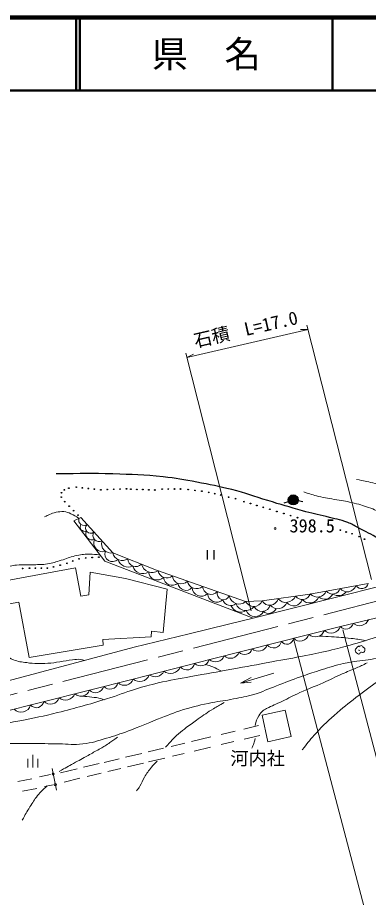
# Model space of a CAD drawing. Units: millimetres, scale not verified. Extents: x 40000 to 680000, y 20000 to 380000.
# Drawn here: x 289684 to 337918, y 259208 to 380000 of the extents above; entities that cross this region are included whole.
import ezdxf
from ezdxf.enums import TextEntityAlignment as Align

# ---------------------------------------------------------------- set-up
doc = ezdxf.new("R2010")
doc.units = ezdxf.units.MM
doc.header["$LTSCALE"] = 1000
doc.linetypes.add('CHAIN', pattern=[18.5, 12, -1.5, 3.5, -1.5])
for name, color, linetype, lineweight in [('M-BGD', 7, 'Continuous', 13), ('M-BMK', 2, 'CHAIN', 13), ('M-STR-HTXT', 7, 'Continuous', 13), ('M-TTL', 7, 'Continuous', 25), ('M-TTL-LINE', 7, 'Continuous', 50)]:
    doc.layers.add(name, color=color, linetype=linetype, lineweight=lineweight)
doc.layers.add('M-TTL-TXT', color=7, linetype='Continuous')
doc.styles.add('ＭＳ ゴシック', font='')
doc.styles.get('ＭＳ ゴシック').set_extended_font_data('MS Gothic')

msp = doc.modelspace()

# ---------------------------------------------------------------- hatches: boundary and pattern name
at = {"layer": 'M-BGD'}
msp.add_hatch(color=256, dxfattribs=at).paths.add_polyline_path([(328251, 313686, 0.97359), (326905, 313914, 0.01338), (326899, 313878, 0.41421), (327479, 313106, 0.41421)])

# ---------------------------------------------------------------- linework, layer by layer
at = {"layer": 'M-BGD', "lineweight": 25}
for p, q in [((326324, 313393), (326923, 313580)), ((328250, 313679), (328903, 313580)), ((315736, 306880), (315736, 305580)), ((316711, 305580), (316711, 306880))]:
    msp.add_line(p, q, dxfattribs=at)
at = {"layer": 'M-BGD'}
for p, q in [((297411, 310905), (298389, 311346)), ((297411, 310905), (301701, 305384)), ((302774, 306520), (298389, 311346)), ((308799, 304123), (302774, 306520)), ((297649, 304456), (286405, 302374)), ((297649, 304456), (298373, 300547)), ((301701, 305384), (322062, 297553)), ((299468, 300750), (299662, 303859)), ((299662, 303859), (304501, 303013)), ((321021, 299833), (308799, 304123)), ((304501, 303013), (310263, 301542)), ((337904, 302322), (329867, 300853)), ((310263, 301542), (309702, 295596)), ((322062, 297553), (339527, 301950)), ((329867, 300853), (323306, 299903)), ((286988, 299228), (289849, 299757)), ((289849, 299757), (291255, 292163)), ((298373, 300547), (299468, 300750)), ((323306, 299903), (321021, 299833)), ((334274, 296455), (343758, 298737)), ((318686, 296701), (322062, 297553)), ((313292, 295376), (318686, 296701)), ((316319, 291923), (334274, 296455)), ((301416, 294639), (308037, 294991)), ((305706, 293546), (313292, 295376)), ((308108, 295747), (308037, 294991)), ((308108, 295747), (309702, 295596)), ((283754, 287695), (305706, 293546)), ((291255, 292163), (301456, 293861)), ((301456, 293861), (301416, 294639)), ((305584, 289189), (316319, 291923)), ((324893, 289980), (320340, 288611)), ((279924, 282710), (305584, 289189)), ((320340, 288611), (321780, 289388)), ((320340, 288611), (321813, 288749)), ((322815, 282802), (320770, 282315)), ((319577, 282031), (317661, 281575)), ((323004, 281456), (320829, 280938)), ((312664, 280384), (310792, 279939)), ((316269, 281243), (313595, 280606)), ((319435, 280606), (317694, 280192)), ((309750, 279690), (307616, 279182)), ((316198, 279835), (313981, 279307)), ((291086, 277022), (291086, 278247)), ((291786, 277022), (291786, 278772)), ((292486, 277022), (292486, 278247)), ((303653, 278238), (301606, 277751)), ((306747, 278975), (304528, 278447)), ((309927, 278342), (307698, 277811)), ((312596, 278977), (310976, 278591)), ((294422, 276898), (295041, 273928)), ((297867, 276860), (295576, 276314)), ((300883, 277578), (298748, 277070)), ((303895, 276905), (302074, 276471)), ((306997, 277644), (304798, 277120)), ((291646, 275503), (289716, 275131)), ((294199, 276073), (292686, 275780)), ((298245, 275559), (296111, 275051)), ((301193, 276261), (299265, 275802)), ((294572, 274671), (293369, 274436)), ((292317, 274150), (290384, 273773))]:
    msp.add_line(p, q, dxfattribs=at)
msp.add_lwpolyline([(323297, 284231), (324101, 280576), (327293, 281278), (326489, 284933)], close=True, dxfattribs=at)
at = {"layer": 'M-BGD', "lineweight": 25}
for centre, radius in [((296725, 315390), 50), ((297758, 315540), 50), ((298584, 315449), 50), ((299410, 315358), 50), ((300236, 315268), 50), ((302895, 315240), 50), ((303773, 315272), 50), ((304652, 315304), 50), ((305257, 315255), 50), ((306083, 315228), 50), ((309567, 315273), 50), ((310407, 315274), 50), ((311248, 315275), 50), ((312089, 315276), 50), ((295692, 314148), 50), ((295727, 314771), 50), ((296114, 315167), 50), ((301138, 315176), 50), ((302016, 315208), 50), ((306909, 315200), 50), ((307735, 315173), 50), ((308561, 315146), 50), ((313125, 315193), 50), ((314069, 315087), 50), ((315013, 314982), 50), ((315959, 314814), 50), ((316782, 314636), 50), ((317606, 314459), 50), ((318697, 314163), 50), ((327575, 313782), 683), ((296166, 313539), 50), ((296777, 312923), 50), ((319665, 313954), 50), ((320811, 313542), 50), ((321697, 313281), 50), ((322582, 313019), 50), ((297389, 312307), 50), ((298001, 311692), 50), ((323467, 312758), 50), ((324352, 312497), 50), ((325333, 312183), 50), ((326280, 311903), 50), ((327226, 311624), 50), ((328173, 311344), 50), ((334054, 309616), 50), ((334862, 309378), 50), ((335670, 309139), 50), ((336624, 308740), 50), ((337374, 308384), 50), ((298134, 305697), 50), ((299049, 305814), 50), ((299947, 305862), 50), ((300844, 305909), 50), ((290377, 304364), 50), ((291314, 304406), 50), ((292135, 304405), 50), ((292956, 304403), 50), ((293777, 304402), 50), ((294620, 304580), 50), ((295549, 304827), 50), ((296478, 305073), 50), ((297261, 305396), 50)]:
    msp.add_circle(centre, radius, dxfattribs=at)
at = {"layer": 'M-BGD'}
for centre, radius in [((325084, 309859), 121), ((294581, 276136), 150), ((294882, 274690), 150)]:
    msp.add_circle(centre, radius, dxfattribs=at)
for centre, radius, start, end in [((298828, 311008), 737, 162.72592, 304.63281), ((298929, 310095), 631, 149.13108, 290.30951), ((299720, 309895), 694, 133.01132, 311.49876), ((299935, 309147), 864, 155.64794, 292.34718), ((300915, 308918), 866, 148.10517, 296.40492), ((301378, 307872), 1212, 156.89537, 288.77371), ((302501, 307752), 1262, 162.00306, 282.50703), ((302728, 306333), 1036, 157.78877, 316.07118), ((304081, 306806), 1338, 192.34727, 304.25694), ((304897, 306044), 1487, 196.8086, 295.15323), ((305920, 305711), 1086, 180.57073, 316.03348), ((306872, 305033), 1384, 194.00054, 305.55579), ((308201, 305371), 1555, 195.43149, 301.6079), ((308891, 304006), 1218, 184.6559, 314.59605), ((310173, 304230), 1172, 188.98026, 312.33575), ((312170, 303470), 1213, 185.05528, 316.26073), ((310939, 303255), 1199, 185.54786, 310.62359), ((312822, 302477), 1111, 186.85147, 319.73272), ((314278, 302853), 1251, 190.16839, 311.14762), ((335010, 302441), 1279, 220.242, 340.46883), ((336992, 302537), 937, 213.98487, 346.72596), ((314922, 301816), 1253, 182.61894, 314.29317), ((316291, 302006), 1194, 184.58184, 316.73417), ((317053, 301001), 1258, 183.71756, 312.49919), ((317986, 300933), 864, 162.84555, 338.47046), ((328824, 301313), 1210, 218.22196, 338.4343), ((330913, 301730), 1293, 221.81183, 338.899), ((331918, 301341), 1194, 227.9934, 335.98716), ((332981, 301964), 1110, 219.0789, 341.63192), ((333765, 302063), 1425, 237.92279, 321.1671), ((318976, 300382), 1117, 196.05614, 311.26654), ((320115, 300822), 1342, 188.85722, 312.45879), ((322146, 300426), 1272, 207.81346, 335.70051), ((324336, 300539), 1210, 211.73232, 344.75706), ((325461, 300163), 1323, 218.85173, 340.06078), ((326586, 301102), 1396, 219.13752, 337.35186), ((327656, 300434), 1195, 217.21074, 343.94359), ((329851, 301012), 1386, 220.97088, 336.24438), ((320357, 299827), 1451, 202.71819, 301.61976), ((321055, 300010), 1421, 199.22292, 322.96896), ((322340, 299075), 1315, 201.62509, 334.18286), ((323275, 299685), 1208, 206.03685, 343.04983), ((324195, 299329), 1122, 228.45541, 335.42259), ((336681, 297856), 1343, 230.01743, 337.03649), ((332780, 296862), 1366, 227.98783, 340.34505), ((334835, 297057), 1010, 220.39939, 346.80619), ((326709, 294889), 922, 215.30752, 353.02537), ((328517, 295657), 1254, 224.56935, 343.76354), ((330603, 296332), 1353, 229.32405, 339.00883), ((322780, 294317), 1307, 228.62886, 339.70402), ((324864, 294574), 1114, 219.65325, 348.67964), ((316888, 292854), 1309, 229.84561, 338.5194), ((318958, 293258), 1227, 226.06783, 342.26505), ((320898, 293599), 1051, 222.82564, 345.50724), ((312937, 291528), 1089, 218.81054, 349.76315), ((314861, 292242), 1245, 226.75145, 341.82224), ((308572, 290868), 1365, 234.95099, 333.6227), ((310698, 291510), 1541, 234.10482, 334.46887), ((304370, 289612), 1285, 227.54605, 340.79759), ((306497, 290213), 1372, 228.27778, 340.29591), ((298406, 288049), 1216, 226.55631, 341.78733), ((300405, 288484), 1174, 224.03468, 344.30895), ((302378, 288971), 1165, 223.61646, 344.72718), ((294182, 287006), 1267, 226.34632, 341.99732), ((296270, 287714), 1411, 231.22438, 337.11925), ((290169, 286006), 1365, 224.40998, 343.93365), ((292283, 286301), 1046, 219.98749, 348.35615)]:
    msp.add_arc(centre, radius, start, end, dxfattribs=at)
at = {"layer": 'M-BGD', "lineweight": 25}
msp.add_open_spline([(341356, 307323), (340392, 307880), (340139, 308023), (339352, 308459), (338239, 309075), (337610, 309410), (336477, 309987), (335936, 310263), (335656, 310471), (335085, 310679), (333961, 311087), (333288, 311178), (332131, 311482), (330862, 311816), (330136, 311943), (328869, 312286), (326985, 312797), (325945, 313136), (324075, 313695), (322144, 314272), (321088, 314687), (319137, 315191), (317273, 315671), (316211, 315875), (314317, 316219), (312514, 316546), (311504, 316745), (309683, 316941), (306994, 317230), (305474, 317255), (302771, 317340), (299729, 317437), (298709, 317409), (294980, 317340)], degree=3, knots=[0, 0, 0, 0, 1, 1, 1, 2, 2, 2, 3, 3, 3, 4, 4, 4, 5, 5, 5, 6, 6, 6, 7, 7, 7, 8, 8, 8, 9, 9, 9, 10, 10, 10, 11, 11, 11, 11], dxfattribs=at)
at = {"layer": 'M-BGD'}
for points, knots in [([(336295, 316596), (337364, 316391), (337660, 316332), (338524, 316119), (339458, 315889), (339970, 315714), (340894, 315446), (341766, 315193), (342245, 315018), (343123, 314787), (343835, 314600), (344232, 314478), (344959, 314366), (345692, 314255), (346111, 314228), (346852, 314240), (348075, 314261), (348759, 314371), (349965, 314577), (351327, 314809), (352058, 315097), (353399, 315432), (354599, 315732), (355252, 315986), (356470, 316203), (357596, 316404), (358242, 316443), (359386, 316469), (361300, 316515), (362377, 316389), (364279, 316161), (365656, 315996), (366423, 315846), (367770, 315516), (368804, 315263), (369162, 315160), (370392, 314769)], [0, 0, 0, 0, 1, 1, 1, 2, 2, 2, 3, 3, 3, 4, 4, 4, 5, 5, 5, 6, 6, 6, 7, 7, 7, 8, 8, 8, 9, 9, 9, 10, 10, 10, 11, 11, 11, 12, 12, 12, 12]), ([(329052, 314875), (329980, 314559), (330255, 314473), (331042, 314272), (332009, 314026), (332571, 313980), (333552, 313796), (334493, 313619), (335034, 313582), (335963, 313347), (336875, 313117), (337375, 312944), (338263, 312632), (338989, 312377), (339343, 312086), (340085, 311880), (341739, 311420), (342696, 311119), (344413, 311113), (345882, 311108), (346687, 311402), (348133, 311665), (349053, 311832), (349572, 311920), (350474, 312169), (351544, 312465), (352099, 312781), (353175, 313057), (354385, 313368), (355078, 313530), (356325, 313609), (357080, 313657), (357519, 313677), (358260, 313525), (358890, 313395), (359226, 313240), (359811, 312973), (360543, 312640), (360938, 312392), (361550, 311870), (361842, 311621), (361955, 311525), (362264, 311195)], [0, 0, 0, 0, 1, 1, 1, 2, 2, 2, 3, 3, 3, 4, 4, 4, 5, 5, 5, 6, 6, 6, 7, 7, 7, 8, 8, 8, 9, 9, 9, 10, 10, 10, 11, 11, 11, 12, 12, 12, 13, 13, 13, 14, 14, 14, 14]), ([(298125, 311227), (297646, 311561), (297480, 311690), (297014, 311880), (296644, 312031), (296431, 312137), (296033, 312170), (295620, 312203), (295383, 312156), (294977, 312076), (294603, 312002), (294405, 311911), (294051, 311768), (293795, 311664), (293707, 311625), (293407, 311478)], [0, 0, 0, 0, 1, 1, 1, 2, 2, 2, 3, 3, 3, 4, 4, 4, 5, 5, 5, 5]), ([(301060, 306210), (300358, 306308), (300123, 306330), (299520, 306327), (298755, 306325), (298324, 306249), (297576, 306091), (296817, 305930), (296430, 305702), (295685, 305486), (294949, 305273), (294543, 305116), (293787, 304991), (293066, 304871), (292649, 304909), (291918, 304879), (290995, 304840), (290471, 304940), (289553, 304832), (288875, 304752), (288490, 304693), (287840, 304483), (287181, 304270), (286801, 304142), (286217, 303770), (285552, 303347), (285301, 302950), (284713, 302424), (284076, 301856), (283800, 301431), (283082, 300971), (282375, 300518), (281937, 300320), (281147, 300036), (280726, 299885), (280471, 299846), (280025, 299803), (279264, 299729), (278834, 299865), (278072, 299924), (277362, 299979), (276968, 300049), (276259, 300102), (275588, 300151), (275211, 300166), (274539, 300186), (273864, 300206), (273643, 300206), (272810, 300205)], [0, 0, 0, 0, 1, 1, 1, 2, 2, 2, 3, 3, 3, 4, 4, 4, 5, 5, 5, 6, 6, 6, 7, 7, 7, 8, 8, 8, 9, 9, 9, 10, 10, 10, 11, 11, 11, 12, 12, 12, 13, 13, 13, 14, 14, 14, 15, 15, 15, 16, 16, 16, 16]), ([(381707, 302184), (380268, 302550), (379843, 302640), (378634, 302857), (376885, 303171), (375889, 303330), (374112, 303362), (372715, 303386), (371928, 303336), (370537, 303193), (368779, 303013), (367785, 302921), (366058, 302541), (364642, 302231), (363891, 301894), (362497, 301497), (361323, 301163), (360664, 300979), (359483, 300670), (357441, 300136), (356261, 299976), (354232, 299394), (352921, 299018), (352198, 298768), (350909, 298322), (349782, 297931), (349186, 297612), (348049, 297249), (346776, 296842), (346042, 296680), (344748, 296345), (342727, 295821), (341568, 295632), (339553, 295083), (338089, 294684), (337292, 294381), (335831, 293968), (334694, 293647), (334057, 293467), (332908, 293190), (331503, 292852), (330708, 292694), (329291, 292412), (327480, 292053), (326459, 291884), (324643, 291550), (322491, 291153), (321286, 290931), (319133, 290540), (316941, 290142), (315709, 289940), (313518, 289531), (311750, 289201), (310749, 289057), (308997, 288648), (307776, 288362), (307098, 288171), (305899, 287807), (304333, 287331), (303495, 286943), (301931, 286461), (299318, 285654), (297838, 285252), (295187, 284582), (293172, 284073), (292024, 283868), (289986, 283460), (287620, 282987), (286285, 282767), (283901, 282395), (282529, 282181), (282085, 282112), (280382, 281876)], [0, 0, 0, 0, 1, 1, 1, 2, 2, 2, 3, 3, 3, 4, 4, 4, 5, 5, 5, 6, 6, 6, 7, 7, 7, 8, 8, 8, 9, 9, 9, 10, 10, 10, 11, 11, 11, 12, 12, 12, 13, 13, 13, 14, 14, 14, 15, 15, 15, 16, 16, 16, 17, 17, 17, 18, 18, 18, 19, 19, 19, 20, 20, 20, 21, 21, 21, 22, 22, 22, 23, 23, 23, 24, 24, 24, 24]), ([(374477, 300214), (373693, 300074), (373455, 300051), (372795, 299983), (371447, 299844), (370680, 299907), (369325, 299941), (368065, 299973), (367366, 300119), (366107, 300172), (365098, 300215), (364527, 300281), (363521, 300193), (362631, 300116), (362121, 300066), (361271, 299794), (360059, 299405), (359439, 299027), (358270, 298525), (357634, 298252), (357291, 298066), (356644, 297820), (355071, 297224), (354112, 297118), (352527, 296555), (350960, 295997), (350115, 295600), (348559, 295012), (347041, 294439), (346184, 294136), (344662, 293575), (343621, 293192), (343065, 292894), (341998, 292594), (341024, 292320), (340456, 292252), (339460, 292075), (338235, 291858), (337534, 291830), (336306, 291627), (335460, 291487), (334979, 291438), (334147, 291234), (332955, 290941), (332302, 290722), (331132, 290351), (330135, 290033), (329577, 289851), (328591, 289499), (327293, 289036), (326578, 288744), (325289, 288258), (324073, 287800), (323422, 287453), (322176, 287081), (321096, 286758), (320465, 286667), (319358, 286450), (318214, 286225), (317556, 286183), (316414, 285945), (314877, 285624), (314008, 285458), (312511, 284985), (311090, 284538), (310325, 284196), (308935, 283661), (307360, 283053), (306504, 282644), (304919, 282062), (303748, 281633), (303088, 281402), (301891, 281053), (300649, 280691), (299956, 280434), (298673, 280275), (297401, 280117), (296674, 280285), (295392, 280296), (293873, 280309), (293021, 280334), (291502, 280338), (289933, 280341), (289053, 280380), (287485, 280317), (286456, 280275), (285880, 280240), (284856, 280128), (283699, 280000), (283304, 279922), (281912, 279665)], [0, 0, 0, 0, 1, 1, 1, 2, 2, 2, 3, 3, 3, 4, 4, 4, 5, 5, 5, 6, 6, 6, 7, 7, 7, 8, 8, 8, 9, 9, 9, 10, 10, 10, 11, 11, 11, 12, 12, 12, 13, 13, 13, 14, 14, 14, 15, 15, 15, 16, 16, 16, 17, 17, 17, 18, 18, 18, 19, 19, 19, 20, 20, 20, 21, 21, 21, 22, 22, 22, 23, 23, 23, 24, 24, 24, 25, 25, 25, 26, 26, 26, 27, 27, 27, 28, 28, 28, 29, 29, 29, 30, 30, 30, 30]), ([(298908, 291734), (298674, 291818), (298583, 291835), (298369, 291872), (297934, 291946), (297680, 291856), (297241, 291816), (296550, 291753), (296171, 291650), (295484, 291554), (294837, 291464), (294476, 291389), (293823, 291351), (292696, 291287), (292055, 291297), (290935, 291436), (290210, 291525), (289781, 291558), (289109, 291847), (288673, 292035), (288433, 292176), (288081, 292495), (287688, 292851), (287560, 293140), (287271, 293585), (286915, 294135), (286817, 294505), (286458, 295053), (286175, 295485), (286030, 295756), (285636, 296090), (285425, 296269), (285283, 296356), (285019, 296436), (284665, 296542), (284444, 296510), (284075, 296501), (283342, 296484), (282944, 296332), (282224, 296193), (281151, 295986), (280574, 295754), (279498, 295564), (278436, 295377), (277828, 295347), (276750, 295284), (275500, 295211), (274797, 295277), (273545, 295275), (272712, 295273), (272243, 295342), (271414, 295275), (269956, 295156), (269163, 294899), (267712, 294714), (266068, 294504), (265146, 294384), (263495, 294247), (261749, 294102), (260768, 294041), (259018, 293985), (257181, 293925), (256151, 293938), (254314, 293987), (253179, 294018), (252544, 294054), (251412, 294141), (250358, 294223), (250012, 294261), (248720, 294408)], [0, 0, 0, 0, 1, 1, 1, 2, 2, 2, 3, 3, 3, 4, 4, 4, 5, 5, 5, 6, 6, 6, 7, 7, 7, 8, 8, 8, 9, 9, 9, 10, 10, 10, 11, 11, 11, 12, 12, 12, 13, 13, 13, 14, 14, 14, 15, 15, 15, 16, 16, 16, 17, 17, 17, 18, 18, 18, 19, 19, 19, 20, 20, 20, 21, 21, 21, 22, 22, 22, 23, 23, 23, 23]), ([(331137, 295089), (331954, 295046), (332165, 295032), (332824, 294989), (333880, 294919), (334476, 294908), (335526, 294773), (336326, 294671), (336599, 294628), (337564, 294449)], [0, 0, 0, 0, 1, 1, 1, 2, 2, 2, 3, 3, 3, 3]), ([(336613, 293591), (336692, 293689), (336773, 293778), (336912, 293787), (337079, 293798), (337123, 293634), (337258, 293535), (337258, 293535), (337258, 293535), (337258, 293535), (337317, 293473), (337375, 293455), (337408, 293376), (337467, 293234), (337421, 293129), (337370, 292984), (337342, 292903), (337287, 292874), (337211, 292834), (337057, 292751), (336878, 292985), (336763, 292853), (336709, 292790), (336780, 292694), (336716, 292647), (336622, 292578), (336511, 292621), (336408, 292684), (336222, 292798), (336158, 292947), (336118, 293161), (336097, 293275), (336192, 293328), (336258, 293423), (336373, 293586), (336464, 293629), (336651, 293750)], [0, 0, 0, 0, 1, 1, 1, 2, 2, 2, 3, 3, 3, 4, 4, 4, 5, 5, 5, 6, 6, 6, 7, 7, 7, 8, 8, 8, 9, 9, 9, 10, 10, 10, 11, 11, 11, 12, 12, 12, 12]), ([(328825, 279464), (329669, 280584), (329936, 280910), (330718, 281777), (331773, 282947), (332460, 283512), (333641, 284553), (334765, 285543), (335434, 286053), (336627, 286958), (337806, 287851), (338463, 288359), (339698, 289173), (340656, 289804), (341207, 290138), (342207, 290701), (342957, 291123), (343376, 291363), (344156, 291724), (344923, 292080), (345201, 292183), (346161, 292538)], [0, 0, 0, 0, 1, 1, 1, 2, 2, 2, 3, 3, 3, 4, 4, 4, 5, 5, 5, 6, 6, 6, 7, 7, 7, 7]), ([(336557, 293142), (336636, 293134), (336660, 293131), (336725, 293124), (336725, 293124), (336725, 293124), (336725, 293124)], [0, 0, 0, 0, 1, 1, 1, 2, 2, 2, 2]), ([(315525, 291188), (315996, 291049), (316137, 291002), (316517, 290851), (317008, 290657), (317173, 290561), (317732, 290262)], [0, 0, 0, 0, 1, 1, 1, 2, 2, 2, 2]), ([(322336, 282824), (322498, 283427), (322540, 283680), (322841, 284142), (323046, 284456), (323175, 284633), (323458, 284880), (323611, 285015), (323734, 285039), (323916, 285132), (324723, 285548), (325199, 285733), (326019, 286123), (326992, 286587), (327518, 286888), (328500, 287334), (329739, 287895), (330467, 288129), (331711, 288680), (332728, 289130), (333271, 289439), (334290, 289885), (335062, 290223), (335515, 290364), (336281, 290712), (336868, 290979), (337061, 291072), (337767, 291427)], [0, 0, 0, 0, 1, 1, 1, 2, 2, 2, 3, 3, 3, 4, 4, 4, 5, 5, 5, 6, 6, 6, 7, 7, 7, 8, 8, 8, 9, 9, 9, 9]), ([(298264, 286841), (298879, 286807), (299049, 286797), (299550, 286743), (300070, 286687), (300369, 286683), (300877, 286556), (301150, 286488), (301251, 286461), (301568, 286350)], [0, 0, 0, 0, 1, 1, 1, 2, 2, 2, 3, 3, 3, 3]), ([(310027, 279823), (310827, 280715), (311051, 281000), (311802, 281655), (312227, 282025), (312477, 282219), (312924, 282562), (313531, 283028), (313884, 283272), (314513, 283708), (315323, 284271), (315769, 284600), (316613, 285109), (317182, 285451), (317377, 285565), (318090, 285950)], [0, 0, 0, 0, 1, 1, 1, 2, 2, 2, 3, 3, 3, 4, 4, 4, 5, 5, 5, 5]), ([(295411, 276506), (296366, 277039), (296606, 277173), (297374, 277599), (298156, 278033), (298596, 278272), (299378, 278707), (299976, 279039), (300315, 279219), (300907, 279562), (301421, 279860), (301715, 280019), (302210, 280347), (302695, 280667), (302854, 280788), (303416, 281216)], [0, 0, 0, 0, 1, 1, 1, 2, 2, 2, 3, 3, 3, 4, 4, 4, 5, 5, 5, 5]), ([(321885, 279696), (322030, 279994), (322077, 280087), (322166, 280351), (322250, 280601), (322271, 280697), (322334, 281005)], [0, 0, 0, 0, 1, 1, 1, 2, 2, 2, 2]), ([(306052, 273837), (306275, 274128), (306337, 274222), (306501, 274482), (306788, 274937), (306837, 275256), (307117, 275715), (307463, 276281), (307685, 276583), (308113, 277089), (308400, 277430), (308507, 277548), (308884, 277930)], [0, 0, 0, 0, 1, 1, 1, 2, 2, 2, 3, 3, 3, 4, 4, 4, 4]), ([(290311, 269798), (290803, 270680), (290936, 270924), (291377, 271621), (291771, 272246), (291963, 272620), (292433, 273191), (292892, 273750), (293100, 273938), (293734, 274507)], [0, 0, 0, 0, 1, 1, 1, 2, 2, 2, 3, 3, 3, 3])]:
    msp.add_open_spline(points, degree=3, knots=knots, dxfattribs=at)
at = {"layer": 'M-BMK'}
msp.add_line((361324, 305564), (283584, 285690), dxfattribs=at)
at = {"layer": 'M-STR-HTXT'}
for p, q in [((312961, 333344), (329613, 337174)), ((329613, 337174), (328582, 337194)), ((329460, 337777), (338329, 302842)), ((312809, 333946), (321795, 298547)), ((312961, 333344), (313880, 333812)), ((344172, 258671), (334407, 295956)), ((337571, 257016), (327678, 294555))]:
    msp.add_line(p, q, dxfattribs=at)
at = {"layer": 'M-TTL', "color": 2, "lineweight": 140}
msp.add_line((680000, 380000), (40000, 380000), dxfattribs=at)
at = {"layer": 'M-TTL-LINE'}
for p, q in [((297750, 380000), (297750, 370000)), ((298250, 380000), (298250, 370000)), ((333000, 380000), (333000, 370000)), ((40000, 370000), (680000, 370000))]:
    msp.add_line(p, q, dxfattribs=at)

# ---------------------------------------------------------------- texts
at = {"layer": 'M-BGD', "style": 'ＭＳ ゴシック'}
for s, p in [('398.5', (327069, 308768)), ('河内社', (318936, 276836))]:
    msp.add_text(s, height=1833, dxfattribs=at).set_placement(p, align=Align.BOTTOM_LEFT)
at = {"layer": 'M-STR-HTXT', "style": 'ＭＳ ゴシック'}
for s, p in [('L=17.0', (321199, 335750)), ('石積', (314278, 334157))]:
    msp.add_text(s, height=1833, rotation=12.955, dxfattribs=at).set_placement(p, align=Align.BOTTOM_LEFT)
at = {"layer": 'M-TTL-TXT', "style": 'ＭＳ ゴシック'}
msp.add_text('県\u3000名', height=3666, dxfattribs=at).set_placement((315625, 375000), align=Align.MIDDLE_CENTER)

doc.saveas('drawing.dxf')
